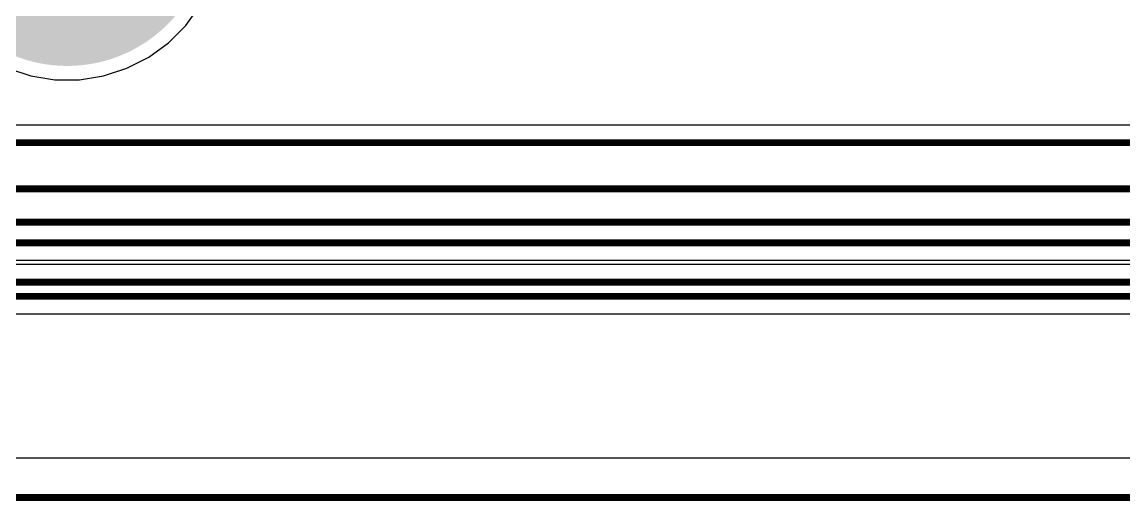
# Model space of a CAD drawing. Header units: millimetres. Extents: x 1 to 134, y -1 to 87.
# Drawn here: x 67.8 to 88.19, y -1.3 to 7.56 of the extents above; entities that cross this region are included whole.
import ezdxf

# ---------------------------------------------------------------- set-up
doc = ezdxf.new("R2010")
doc.units = ezdxf.units.MM
for name, color, linetype in [('BottomLayer', 5, 'Continuous'), ('BottomSolder', 6, 'Continuous'), ('MultiLayer', 9, 'Continuous'), ('TopLayer', 1, 'Continuous'), ('TopOverlay', 2, 'Continuous'), ('TopSolder', 216, 'Continuous')]:
    doc.layers.add(name, color=color, linetype=linetype)

# ---------------------------------------------------------------- blocks, each defined once
blk = doc.blocks.new('1_1376430_8_1')
at = {"layer": 'BottomLayer'}
h = blk.add_hatch(color=5, dxfattribs=at)
edge = h.paths.add_edge_path()
edge.add_arc((1.1, -8.225), 2.625, 0, 360)
at = {"layer": 'BottomSolder'}
h = blk.add_hatch(color=6, dxfattribs=at)
edge = h.paths.add_edge_path()
edge.add_arc((1.1, -8.225), 2.625, 0, 360)
at = {"layer": 'MultiLayer'}
h = blk.add_hatch(color=9, dxfattribs=at)
edge = h.paths.add_edge_path()
edge.add_arc((1.1, -8.225), 2.625, 0, 360)
at = {"layer": 'TopLayer'}
h = blk.add_hatch(color=1, dxfattribs=at)
edge = h.paths.add_edge_path()
edge.add_arc((1.1, -8.225), 2.625, 0, 360)
at = {"layer": 'TopSolder'}
h = blk.add_hatch(color=216, dxfattribs=at)
edge = h.paths.add_edge_path()
edge.add_arc((1.1, -8.225), 2.625, 0, 360)
at = {"layer": 'TopOverlay', "const_width": 0.127}
blk.add_lwpolyline([(-56.35, -18.833), (56.35, -18.833)], dxfattribs=at)
blk.add_lwpolyline([(-56.35, -18.833), (56.35, -18.833)], dxfattribs=at)

msp = doc.modelspace()

# ---------------------------------------------------------------- linework, layer by layer
at = {"layer": 'BottomLayer'}
for p, q in [((70.831, 7.496), (71.097, 7.863)), ((70.51, 7.176), (70.831, 7.496)), ((70.144, 6.91), (70.51, 7.176)), ((69.74, 6.704), (70.144, 6.91)), ((67.53, 6.704), (67.961, 6.564)), ((67.961, 6.564), (68.408, 6.493)), ((68.861, 6.493), (69.309, 6.564)), ((69.309, 6.564), (69.74, 6.704)), ((68.408, 6.493), (68.861, 6.493)), ((100.279, 5.651), (47.003, 5.651)), ((16.643, 3.152), (106.244, 3.152)), ((133.985, -0.508), (1.041, -0.508))]:
    msp.add_line(p, q, dxfattribs=at)
at = {"layer": 'BottomLayer', "const_width": 0.127}
for points in [[(46.869, 5.328), (100.738, 5.328)], [(47.062, 4.474), (100.766, 4.474)], [(16.801, 3.857), (106.076, 3.857)], [(16.643, 3.476), (106.244, 3.476)]]:
    msp.add_lwpolyline(points, dxfattribs=at)
at = {"layer": 'TopLayer'}
for p, q in [((70.831, 7.496), (71.097, 7.863)), ((70.51, 7.176), (70.831, 7.496)), ((70.144, 6.91), (70.51, 7.176)), ((69.74, 6.704), (70.144, 6.91)), ((67.53, 6.704), (67.961, 6.564)), ((67.961, 6.564), (68.408, 6.493)), ((68.861, 6.493), (69.309, 6.564)), ((69.309, 6.564), (69.74, 6.704)), ((68.408, 6.493), (68.861, 6.493)), ((96.198, 3.071), (30.335, 3.071)), ((11.656, 2.162), (96.332, 2.162)), ((134.01, -0.508), (1.041, -0.508))]:
    msp.add_line(p, q, dxfattribs=at)
at = {"layer": 'TopLayer', "const_width": 0.127}
for points in [[(11.764, 2.747), (96.332, 2.747)], [(11.656, 2.485), (96.332, 2.485)]]:
    msp.add_lwpolyline(points, dxfattribs=at)

# ---------------------------------------------------------------- block references
msp.add_blockref('1_1376430_8_1', (67.535, 17.597))

doc.saveas('drawing.dxf')
